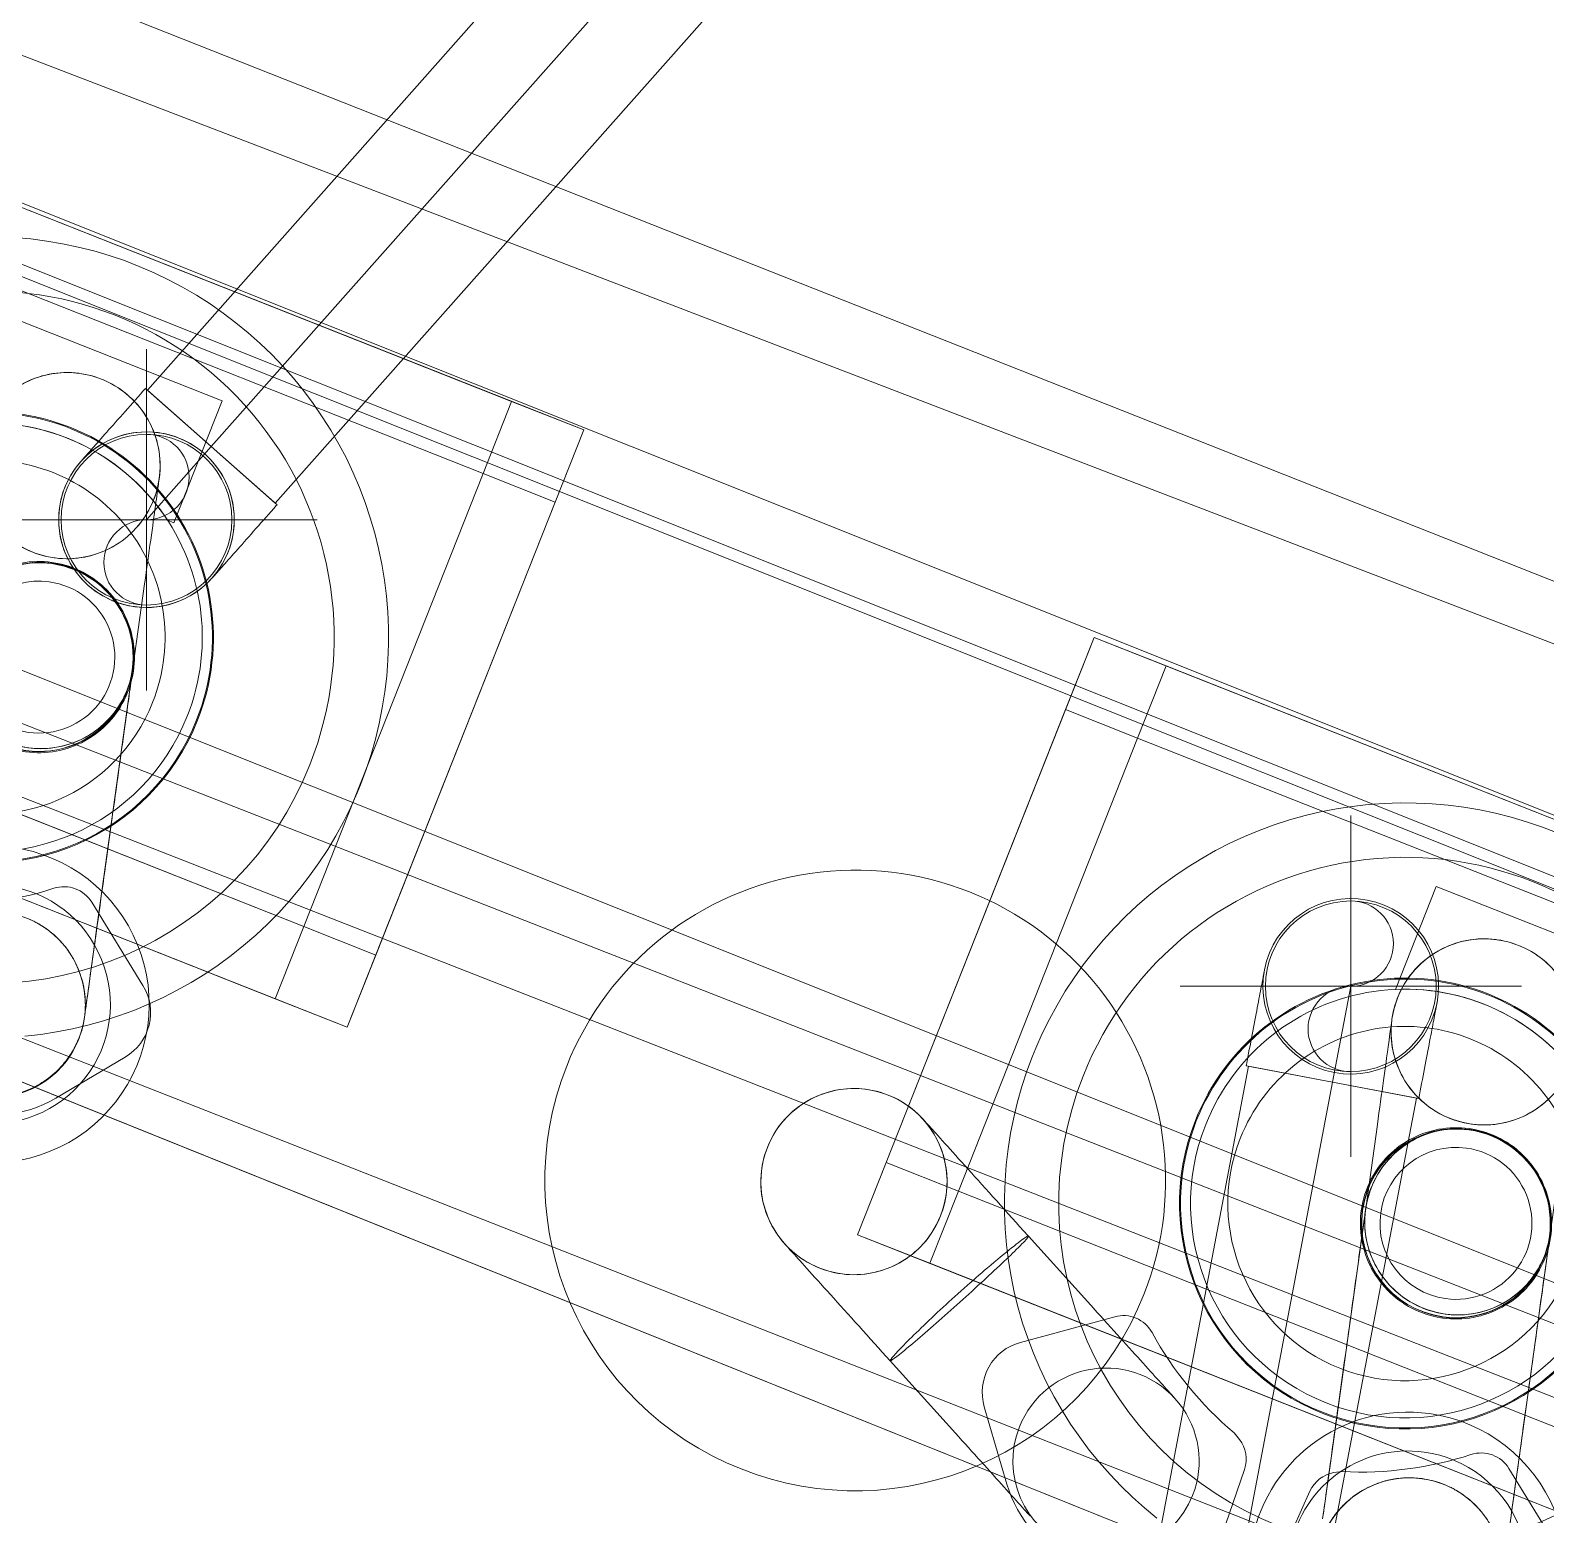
# Model space of a CAD drawing. Header units: metres. Extents: x -207 to 292, y -187 to 169.
# Drawn here: x -3.37 to -2.394, y -13.464 to -12.507 of the extents above; entities that cross this region are included whole.
import ezdxf

# ---------------------------------------------------------------- set-up
doc = ezdxf.new("R2010")
doc.units = ezdxf.units.M
for name, color, linetype, lineweight in [('A-FLOR', 7, 'Continuous', 9), ('M-EQPM', 7, 'Continuous', 9), ('P-PIPE', 7, 'Continuous', 9), ('P-PIPE-CNTR', 7, 'Continuous', 9)]:
    doc.layers.add(name, color=color, linetype=linetype, lineweight=lineweight)

# ---------------------------------------------------------------- blocks, each defined once
blk = doc.blocks.new('M-Eq Bomba-01 - M-Eq Bomba-01-2352119-PLANTA EMPLAZAMIENTO ACTUALIZADO')
at = {"layer": 'M-EQPM'}
for p, q in [((0.30784, 0.26556), (-0.32062, 0.26556)), ((-0.32062, 0.26556), (-0.32062, -0.14847)), ((-0.32062, 0.21556), (-0.32062, 0.26556)), ((-0.32062, 0.26556), (-0.27062, 0.26556)), ((-0.27062, 0.26556), (-0.27062, 0.21556)), ((-0.27062, 0.26556), (-0.27062, 0.21556)), ((-0.27062, 0.21556), (-0.27062, 0.26556)), ((-0.27062, 0.26556), (-0.27062, 0.21556)), ((-0.27062, 0.26556), (0.25784, 0.26556)), ((0.25784, 0.26556), (-0.27062, 0.26556)), ((0.25784, 0.26556), (-0.27062, 0.26556)), ((0.25784, 0.21556), (0.25784, 0.26556)), ((0.25784, 0.26556), (0.30784, 0.26556)), ((0.25784, 0.21556), (0.25784, 0.26556)), ((0.25784, 0.26556), (0.25784, 0.21556)), ((0.25784, 0.21556), (0.25784, 0.26556)), ((0.30784, -0.14847), (0.30784, 0.26556)), ((0.30784, 0.26556), (0.30784, 0.21556)), ((-0.27062, 0.21556), (-0.32062, 0.21556)), ((-0.27062, 0.21556), (-0.32062, 0.21556)), ((-0.32062, 0.21556), (-0.27062, 0.21556)), ((-0.27062, 0.21556), (-0.32062, 0.21556)), ((-0.32062, -0.09847), (-0.32062, 0.21556)), ((-0.32062, 0.21556), (-0.32062, -0.09847)), ((-0.32062, 0.21556), (-0.32062, -0.09847)), ((-0.27062, -0.09847), (-0.27062, 0.21556)), ((-0.27062, 0.21556), (0.25784, 0.21556)), ((-0.27062, -0.09847), (-0.27062, 0.21556)), ((-0.27062, 0.21556), (0.25784, 0.21556)), ((0.25784, 0.21556), (-0.27062, 0.21556)), ((-0.27062, 0.21556), (-0.27062, -0.09847)), ((0.25784, 0.21556), (-0.27062, 0.21556)), ((-0.27062, 0.21556), (-0.27062, -0.09847)), ((0.25784, 0.21556), (0.25784, -0.09847)), ((0.30784, 0.21556), (0.25784, 0.21556)), ((0.30784, 0.21556), (0.25784, 0.21556)), ((0.25784, 0.21556), (0.30784, 0.21556)), ((0.30784, 0.21556), (0.25784, 0.21556)), ((0.25784, 0.21556), (0.25784, -0.09847)), ((0.25784, -0.09847), (0.25784, 0.21556)), ((0.25784, -0.09847), (0.25784, 0.21556)), ((0.30784, 0.21556), (0.30784, -0.09847)), ((0.30784, -0.09847), (0.30784, 0.21556)), ((0.30784, -0.09847), (0.30784, 0.21556)), ((0.08427, 0.19735), (-0.05644, 0.19735)), ((-0.05644, 0.19735), (0.08427, 0.19735)), ((-0.05644, 0.19735), (-0.05644, 0.12613)), ((-0.05644, 0.19735), (-0.05644, 0.12613)), ((0.08427, 0.11278), (0.08427, 0.19735)), ((0.08427, 0.19735), (0.08427, 0.11278)), ((0.08427, 0.11278), (0.07984, 0.11278)), ((0.07984, 0.11278), (0.08427, 0.11278)), ((0.13561, -0.15398), (0.08126, 0.06914)), ((-0.03533, 0.04073), (0.01902, -0.18238)), ((0.12435, -0.10776), (0.11793, -0.08141)), ((-0.32062, -0.14847), (-0.32062, -0.09847)), ((-0.32062, -0.09847), (-0.27062, -0.09847)), ((-0.32062, -0.09847), (-0.27062, -0.09847)), ((-0.27062, -0.09847), (-0.32062, -0.09847)), ((-0.32062, -0.09847), (-0.27062, -0.09847)), ((0.25784, -0.09847), (-0.27062, -0.09847)), ((-0.27062, -0.09847), (-0.27062, -0.14847)), ((-0.27062, -0.09847), (-0.27062, -0.14847)), ((-0.27062, -0.14847), (-0.27062, -0.09847)), ((-0.27062, -0.09847), (-0.27062, -0.14847)), ((0.25784, -0.09847), (-0.27062, -0.09847)), ((-0.27062, -0.09847), (0.25784, -0.09847)), ((-0.27062, -0.09847), (0.25784, -0.09847)), ((0.25784, -0.14847), (0.25784, -0.09847)), ((0.25784, -0.09847), (0.30784, -0.09847)), ((0.25784, -0.09847), (0.30784, -0.09847)), ((0.30784, -0.09847), (0.25784, -0.09847)), ((0.25784, -0.09847), (0.30784, -0.09847)), ((0.25784, -0.14847), (0.25784, -0.09847)), ((0.25784, -0.09847), (0.25784, -0.14847)), ((0.25784, -0.14847), (0.25784, -0.09847)), ((0.30784, -0.09847), (0.30784, -0.14847)), ((-0.16167, -0.13671), (-0.21794, -0.10881)), ((0.00134, -0.10981), (0.00776, -0.13616)), ((-0.14715, -0.1367), (-0.19757, -0.17446)), ((-0.19757, -0.17446), (-0.14715, -0.1367)), ((0.17554, -0.17196), (0.12513, -0.1342)), ((0.12513, -0.1342), (0.17554, -0.17196)), ((-0.32062, -0.14847), (0.30784, -0.14847)), ((-0.27062, -0.14847), (-0.32062, -0.14847)), ((0.25784, -0.14847), (-0.27062, -0.14847)), ((-0.27062, -0.14847), (0.25784, -0.14847)), ((-0.27062, -0.14847), (0.25784, -0.14847)), ((0.30784, -0.14847), (0.25784, -0.14847)), ((0.02598, -0.17554), (0.02124, -0.17814)), ((0.02124, -0.17814), (0.02598, -0.17554)), ((-0.04326, -0.18064), (-0.048, -0.17804)), ((-0.048, -0.17804), (-0.04326, -0.18064)), ((0.01121, -0.19493), (0.00833, -0.25794)), ((0.00833, -0.25794), (0.01121, -0.19493)), ((-0.03036, -0.26044), (-0.03323, -0.19743)), ((-0.03323, -0.19743), (-0.03036, -0.26044)), ((-0.27123, -0.21633), (-0.21497, -0.24422)), ((-0.20392, -0.22151), (-0.17203, -0.26261)), ((-0.17203, -0.26261), (-0.20392, -0.22151)), ((0.15001, -0.26011), (0.18189, -0.21901)), ((0.18189, -0.21901), (0.15001, -0.26011))]:
    blk.add_line(p, q, dxfattribs=at)
at = {"layer": 'M-EQPM', "flags": 128}
for points in [[(0.2582, 0), (0.25799, 0.01033), (0.25737, 0.02063), (0.25634, 0.03091), (0.2549, 0.04114), (0.25305, 0.0513), (0.2508, 0.06137), (0.24814, 0.07135), (0.24509, 0.08122), (0.24164, 0.09096), (0.23781, 0.10055), (0.2336, 0.10998), (0.22902, 0.11923), (0.22407, 0.12829), (0.21876, 0.13715), (0.2131, 0.14579), (0.2071, 0.15419), (0.20077, 0.16235), (0.19411, 0.17025), (0.18715, 0.17788), (0.17989, 0.18522), (0.17234, 0.19226), (0.16451, 0.199), (0.15642, 0.20542), (0.14808, 0.21151), (0.1395, 0.21726), (0.1307, 0.22267), (0.12169, 0.22772), (0.11249, 0.2324), (0.10311, 0.23671), (0.09356, 0.24065), (0.08386, 0.2442), (0.07403, 0.24736), (0.06408, 0.25012), (0.05402, 0.25248), (0.04388, 0.25444), (0.03367, 0.25599), (0.02341, 0.25713), (0.01311, 0.25786), (0.00279, 0.25818), (-0.00754, 0.25809), (-0.01785, 0.25758), (-0.02814, 0.25666), (-0.03838, 0.25533), (-0.04856, 0.25359), (-0.05866, 0.25144), (-0.06867, 0.2489), (-0.07857, 0.24595), (-0.08834, 0.24261), (-0.09797, 0.23889), (-0.10745, 0.23478), (-0.11675, 0.23029), (-0.12587, 0.22544), (-0.13478, 0.22023), (-0.14348, 0.21466), (-0.15195, 0.20875), (-0.16017, 0.20251), (-0.16814, 0.19594), (-0.17585, 0.18906), (-0.18327, 0.18188), (-0.19039, 0.1744), (-0.19721, 0.16665), (-0.20372, 0.15863), (-0.2099, 0.15036), (-0.21575, 0.14184), (-0.22124, 0.1331), (-0.22639, 0.12415), (-0.23117, 0.11499), (-0.23559, 0.10566), (-0.23962, 0.09615), (-0.24328, 0.08649), (-0.24654, 0.07669), (-0.24941, 0.06677), (-0.25188, 0.05675), (-0.25395, 0.04663), (-0.25561, 0.03644), (-0.25686, 0.02619), (-0.25771, 0.01589), (-0.25814, 0.00557), (-0.2582, 0)], [(-0.05158, 0.10743), (-0.0521, 0.10977), (-0.05253, 0.11213), (-0.05286, 0.11451), (-0.0531, 0.1169), (-0.05324, 0.11929), (-0.05329, 0.12169), (-0.05324, 0.12409), (-0.05309, 0.12649), (-0.05285, 0.12888), (-0.05251, 0.13125), (-0.05208, 0.13361), (-0.05155, 0.13595), (-0.05093, 0.13827), (-0.05022, 0.14056), (-0.04942, 0.14283), (-0.04853, 0.14505), (-0.04755, 0.14724), (-0.04648, 0.14939), (-0.04532, 0.1515), (-0.04409, 0.15355), (-0.04277, 0.15556), (-0.04138, 0.15751), (-0.0399, 0.15941), (-0.03835, 0.16124), (-0.03673, 0.16301), (-0.03504, 0.16472), (-0.03329, 0.16635), (-0.03147, 0.16791), (-0.02959, 0.1694), (-0.02765, 0.17082), (-0.02565, 0.17215), (-0.02361, 0.17341), (-0.02151, 0.17458), (-0.01937, 0.17566), (-0.01719, 0.17666), (-0.01497, 0.17758), (-0.01272, 0.1784), (-0.01043, 0.17913), (-0.00812, 0.17977), (-0.00749, 0.17993)], [(-0.00749, 0.17993), (-0.00515, 0.18045), (-0.00278, 0.18087), (-0.00041, 0.18121), (0.00198, 0.18144), (0.00438, 0.18159), (0.00678, 0.18163), (0.00917, 0.18158), (0.01157, 0.18143), (0.01396, 0.18119), (0.01633, 0.18086), (0.01869, 0.18042), (0.02104, 0.1799), (0.02335, 0.17928), (0.02565, 0.17857), (0.02791, 0.17776), (0.03014, 0.17687), (0.03233, 0.17589), (0.03448, 0.17482), (0.03658, 0.17367), (0.03864, 0.17243), (0.04064, 0.17112), (0.04259, 0.16972), (0.04449, 0.16825), (0.04632, 0.1667), (0.04809, 0.16508), (0.0498, 0.16339), (0.05143, 0.16163), (0.053, 0.15981), (0.05449, 0.15793), (0.0559, 0.15599), (0.05724, 0.154), (0.05849, 0.15195), (0.05966, 0.14986), (0.06075, 0.14772), (0.06175, 0.14554), (0.06266, 0.14332), (0.06348, 0.14106), (0.06421, 0.13878), (0.06485, 0.13646), (0.06501, 0.13583)], [(0.06501, 0.13583), (0.06553, 0.13349), (0.06596, 0.13113), (0.06629, 0.12875), (0.06653, 0.12636), (0.06667, 0.12397), (0.06671, 0.12157), (0.06666, 0.11917), (0.06652, 0.11677), (0.06627, 0.11439), (0.06594, 0.11201), (0.06551, 0.10965), (0.06498, 0.10731), (0.06436, 0.10499), (0.06365, 0.1027), (0.06285, 0.10044), (0.06195, 0.09821), (0.06097, 0.09602), (0.0599, 0.09387), (0.05875, 0.09176), (0.05752, 0.08971), (0.0562, 0.0877), (0.0548, 0.08575), (0.05333, 0.08386), (0.05178, 0.08202), (0.05016, 0.08025), (0.04847, 0.07855), (0.04672, 0.07691), (0.04489, 0.07535), (0.04301, 0.07386), (0.04107, 0.07244), (0.03908, 0.07111), (0.03703, 0.06986), (0.03494, 0.06868), (0.0328, 0.0676), (0.03062, 0.0666), (0.0284, 0.06569), (0.02614, 0.06486), (0.02386, 0.06413), (0.02154, 0.06349), (0.02092, 0.06334)], [(0.06501, 0.13583), (0.06503, 0.13575), (0.06509, 0.13552), (0.06518, 0.13512), (0.06532, 0.13457), (0.06549, 0.13386), (0.0657, 0.133), (0.06595, 0.13198), (0.06623, 0.13081), (0.06655, 0.12949), (0.06691, 0.12803), (0.0673, 0.12641), (0.06773, 0.12466), (0.06819, 0.12276), (0.06869, 0.12073), (0.06922, 0.11856), (0.06978, 0.11626), (0.07037, 0.11384), (0.07099, 0.11129), (0.07164, 0.10862), (0.07232, 0.10584), (0.07302, 0.10295), (0.07375, 0.09995), (0.07451, 0.09685), (0.07528, 0.09366), (0.07608, 0.09037), (0.0769, 0.087), (0.07775, 0.08355), (0.0786, 0.08003), (0.07948, 0.07643), (0.08037, 0.07278), (0.08126, 0.06914)], [(0.02092, 0.06334), (0.01857, 0.06282), (0.01621, 0.06239), (0.01383, 0.06206), (0.01145, 0.06182), (0.00905, 0.06168), (0.00665, 0.06163), (0.00425, 0.06168), (0.00186, 0.06183), (-0.00053, 0.06207), (-0.00291, 0.06241), (-0.00527, 0.06284), (-0.00761, 0.06337), (-0.00993, 0.06399), (-0.01222, 0.0647), (-0.01448, 0.0655), (-0.01671, 0.06639), (-0.0189, 0.06737), (-0.02105, 0.06844), (-0.02315, 0.06959), (-0.02521, 0.07083), (-0.02722, 0.07215), (-0.02917, 0.07354), (-0.03106, 0.07502), (-0.0329, 0.07656), (-0.03467, 0.07818), (-0.03637, 0.07987), (-0.03801, 0.08163), (-0.03957, 0.08345), (-0.04106, 0.08533), (-0.04247, 0.08727), (-0.04381, 0.08927), (-0.04506, 0.09131), (-0.04623, 0.09341), (-0.04732, 0.09555), (-0.04832, 0.09773), (-0.04923, 0.09995), (-0.05005, 0.1022), (-0.05079, 0.10449), (-0.05142, 0.1068), (-0.05158, 0.10743)], [(-0.03533, 0.04073), (-0.03624, 0.04445), (-0.03713, 0.0481), (-0.038, 0.0517), (-0.03886, 0.05522), (-0.0397, 0.05867), (-0.04052, 0.06204), (-0.04132, 0.06532), (-0.0421, 0.06851), (-0.04285, 0.07161), (-0.04358, 0.0746), (-0.04429, 0.07749), (-0.04497, 0.08027), (-0.04561, 0.08294), (-0.04623, 0.08548), (-0.04683, 0.08791), (-0.04738, 0.0902), (-0.04791, 0.09237), (-0.04841, 0.0944), (-0.04887, 0.09629), (-0.0493, 0.09804), (-0.04969, 0.09965), (-0.05004, 0.10112), (-0.05036, 0.10243), (-0.05065, 0.1036), (-0.0509, 0.10461), (-0.05111, 0.10547), (-0.05128, 0.10618), (-0.05141, 0.10673), (-0.05151, 0.10712), (-0.05156, 0.10735), (-0.05158, 0.10743)], [(0.02062, 0.06007), (0.01824, 0.05944), (0.01588, 0.05871), (0.01356, 0.05789), (0.01127, 0.05698), (0.00902, 0.05597), (0.00681, 0.05488), (0.00464, 0.0537), (0.00253, 0.05244), (0.00046, 0.05109), (-0.00154, 0.04966), (-0.00349, 0.04815), (-0.00538, 0.04656), (-0.0072, 0.0449), (-0.00895, 0.04317), (-0.01064, 0.04137), (-0.01225, 0.03951), (-0.01378, 0.03758), (-0.01524, 0.03559), (-0.01661, 0.03354), (-0.01791, 0.03144), (-0.01911, 0.02929), (-0.02023, 0.0271), (-0.02126, 0.02486), (-0.02221, 0.02258), (-0.02306, 0.02027), (-0.02381, 0.01792), (-0.02447, 0.01555), (-0.02504, 0.01315), (-0.02551, 0.01073), (-0.02588, 0.00829), (-0.02616, 0.00584), (-0.02633, 0.00338), (-0.02641, 0.00092), (-0.02639, -0.00154), (-0.02627, -0.00401), (-0.02606, -0.00646), (-0.02574, -0.00891), (-0.02533, -0.01134), (-0.02482, -0.01375), (-0.02421, -0.01614), (-0.02351, -0.0185), (-0.02272, -0.02083), (-0.02183, -0.02313), (-0.02085, -0.0254), (-0.01979, -0.02762), (-0.01863, -0.02979), (-0.01739, -0.03192), (-0.01606, -0.034), (-0.01465, -0.03602), (-0.01316, -0.03799), (-0.0116, -0.03989), (-0.00996, -0.04173), (-0.00825, -0.04351), (-0.00646, -0.04521), (-0.00462, -0.04684), (-0.0027, -0.04839), (-0.00073, -0.04987), (0.0013, -0.05127), (0.00339, -0.05258), (0.00552, -0.05381), (0.00771, -0.05496), (0.00993, -0.05601), (0.0122, -0.05698), (0.01451, -0.05785), (0.01684, -0.05863), (0.01921, -0.05932), (0.0216, -0.05991), (0.02402, -0.06041), (0.02645, -0.06081), (0.0289, -0.06111), (0.03135, -0.06131), (0.03381, -0.06142), (0.03628, -0.06142), (0.03874, -0.06133), (0.0412, -0.06114), (0.04365, -0.06085), (0.04608, -0.06047), (0.0485, -0.05998), (0.0498, -0.05968)], [(-0.02233, -0.01265), (-0.02285, -0.01031), (-0.02327, -0.00795), (-0.02361, -0.00557), (-0.02384, -0.00319), (-0.02399, -0.00079), (-0.02403, 0.00161), (-0.02398, 0.00401), (-0.02383, 0.0064), (-0.02359, 0.00879), (-0.02325, 0.01117), (-0.02282, 0.01353), (-0.0223, 0.01587), (-0.02168, 0.01819), (-0.02097, 0.02048), (-0.02016, 0.02274), (-0.01927, 0.02497), (-0.01829, 0.02716), (-0.01722, 0.02931), (-0.01607, 0.03141), (-0.01483, 0.03347), (-0.01352, 0.03548), (-0.01212, 0.03743), (-0.01065, 0.03932), (-0.0091, 0.04116), (-0.00748, 0.04293), (-0.00579, 0.04463), (-0.00403, 0.04627), (-0.00221, 0.04783), (-0.00033, 0.04932), (0.00161, 0.05074), (0.0036, 0.05207), (0.00565, 0.05332), (0.00774, 0.05449), (0.00988, 0.05558), (0.01207, 0.05658), (0.01428, 0.05749), (0.01654, 0.05832), (0.01883, 0.05905), (0.02114, 0.05969), (0.02177, 0.05984)], [(0.0498, -0.05968), (0.05218, -0.05905), (0.05453, -0.05833), (0.05686, -0.05751), (0.05915, -0.05659), (0.0614, -0.05559), (0.06361, -0.0545), (0.06577, -0.05332), (0.06789, -0.05205), (0.06995, -0.05071), (0.07196, -0.04928), (0.07391, -0.04777), (0.0758, -0.04618), (0.07762, -0.04452), (0.07937, -0.04279), (0.08106, -0.04099), (0.08267, -0.03912), (0.0842, -0.03719), (0.08566, -0.0352), (0.08703, -0.03316), (0.08832, -0.03106), (0.08953, -0.02891), (0.09065, -0.02671), (0.09168, -0.02448), (0.09262, -0.0222), (0.09347, -0.01988), (0.09423, -0.01754), (0.09489, -0.01516), (0.09546, -0.01276), (0.09593, -0.01035), (0.0963, -0.00791), (0.09657, -0.00546), (0.09675, -0.003), (0.09683, -0.00054), (0.09681, 0.00193), (0.09669, 0.00439), (0.09647, 0.00685), (0.09616, 0.00929), (0.09575, 0.01172), (0.09524, 0.01413), (0.09463, 0.01652), (0.09393, 0.01888), (0.09314, 0.02122), (0.09225, 0.02352), (0.09127, 0.02578), (0.0902, 0.028), (0.08905, 0.03018), (0.08781, 0.03231), (0.08648, 0.03438), (0.08507, 0.03641), (0.08358, 0.03837), (0.08202, 0.04028), (0.08038, 0.04212), (0.07866, 0.04389), (0.07688, 0.04559), (0.07503, 0.04722), (0.07312, 0.04878), (0.07115, 0.05025), (0.06912, 0.05165), (0.06703, 0.05297), (0.0649, 0.0542), (0.06271, 0.05534), (0.06048, 0.0564), (0.05822, 0.05736), (0.05591, 0.05824), (0.05357, 0.05902), (0.05121, 0.0597), (0.04881, 0.0603), (0.0464, 0.06079), (0.04397, 0.06119), (0.04152, 0.06149), (0.03907, 0.0617), (0.0366, 0.0618), (0.03414, 0.06181), (0.03167, 0.06172), (0.02922, 0.06153), (0.02677, 0.06124), (0.02433, 0.06085), (0.02192, 0.06037), (0.02062, 0.06007)], [(0.02177, 0.05984), (0.02411, 0.06036), (0.02647, 0.06079), (0.02885, 0.06112), (0.03124, 0.06136), (0.03363, 0.0615), (0.03603, 0.06155), (0.03843, 0.0615), (0.04083, 0.06135), (0.04321, 0.06111), (0.04559, 0.06077), (0.04795, 0.06034), (0.05029, 0.05981), (0.05261, 0.05919), (0.0549, 0.05848), (0.05716, 0.05768), (0.05939, 0.05679), (0.06158, 0.05581), (0.06373, 0.05474), (0.06584, 0.05359), (0.06789, 0.05235), (0.0699, 0.05103), (0.07185, 0.04964), (0.07374, 0.04816), (0.07558, 0.04662), (0.07735, 0.045), (0.07905, 0.04331), (0.08069, 0.04155), (0.08225, 0.03973), (0.08374, 0.03785), (0.08516, 0.03591), (0.08649, 0.03391), (0.08774, 0.03187), (0.08892, 0.02977), (0.09, 0.02763), (0.091, 0.02545), (0.09191, 0.02323), (0.09274, 0.02098), (0.09347, 0.01869), (0.09411, 0.01638), (0.09426, 0.01575)], [(0.09426, 0.01575), (0.09479, 0.01341), (0.09521, 0.01105), (0.09554, 0.00867), (0.09578, 0.00628), (0.09592, 0.00389), (0.09597, 0.00149), (0.09592, -0.00091), (0.09577, -0.00331), (0.09553, -0.0057), (0.09519, -0.00807), (0.09476, -0.01043), (0.09423, -0.01277), (0.09362, -0.01509), (0.0929, -0.01738), (0.0921, -0.01965), (0.09121, -0.02187), (0.09023, -0.02406), (0.08916, -0.02621), (0.08801, -0.02832), (0.08677, -0.03038), (0.08545, -0.03238), (0.08406, -0.03433), (0.08258, -0.03623), (0.08104, -0.03806), (0.07942, -0.03983), (0.07773, -0.04154), (0.07597, -0.04317), (0.07415, -0.04474), (0.07227, -0.04623), (0.07033, -0.04764), (0.06834, -0.04897), (0.06629, -0.05023), (0.06419, -0.0514), (0.06205, -0.05248), (0.05987, -0.05348), (0.05765, -0.0544), (0.0554, -0.05522), (0.05311, -0.05595), (0.0508, -0.05659), (0.05017, -0.05675)], [(0.09426, 0.01575), (0.09428, 0.01567), (0.09434, 0.01544), (0.09443, 0.01505), (0.09457, 0.01451), (0.09474, 0.01381), (0.09494, 0.01297), (0.09519, 0.01197), (0.09547, 0.01082), (0.09578, 0.00952), (0.09613, 0.00808), (0.09652, 0.0065), (0.09694, 0.00477), (0.09739, 0.00291), (0.09788, 0.00091), (0.0984, -0.00122), (0.09895, -0.00348), (0.09953, -0.00586), (0.10014, -0.00836), (0.10078, -0.01098), (0.10144, -0.01372), (0.10214, -0.01656), (0.10285, -0.0195), (0.10359, -0.02255), (0.10436, -0.02569), (0.10514, -0.02891), (0.10595, -0.03222), (0.10678, -0.03561), (0.10762, -0.03908), (0.10848, -0.04261), (0.10936, -0.0462), (0.11025, -0.04985), (0.11115, -0.05355), (0.11206, -0.0573), (0.11298, -0.06108), (0.11391, -0.06489), (0.11485, -0.06874), (0.11579, -0.0726), (0.11673, -0.07647), (0.11768, -0.08036), (0.11793, -0.08141)], [(-0.2582, 0), (-0.25799, -0.01033), (-0.25737, -0.02063), (-0.25634, -0.03091), (-0.2549, -0.04114), (-0.25305, -0.0513), (-0.2508, -0.06137), (-0.24814, -0.07135), (-0.24509, -0.08122), (-0.24164, -0.09096), (-0.23781, -0.10055), (-0.2336, -0.10998), (-0.22902, -0.11923), (-0.22407, -0.12829), (-0.21876, -0.13715), (-0.2131, -0.14579), (-0.2071, -0.15419), (-0.20077, -0.16235), (-0.19411, -0.17025), (-0.18715, -0.17788), (-0.17989, -0.18522), (-0.17234, -0.19226), (-0.16451, -0.199), (-0.15642, -0.20542), (-0.14808, -0.21151), (-0.1395, -0.21726), (-0.1307, -0.22267), (-0.12169, -0.22772), (-0.11249, -0.2324), (-0.10311, -0.23671), (-0.09356, -0.24065), (-0.08386, -0.2442), (-0.07403, -0.24736)], [(0.11675, -0.23029), (0.12587, -0.22544), (0.13478, -0.22023), (0.14348, -0.21466), (0.15195, -0.20875), (0.16017, -0.20251), (0.16814, -0.19594), (0.17585, -0.18906), (0.18327, -0.18188), (0.19039, -0.1744), (0.19721, -0.16665), (0.20372, -0.15863), (0.2099, -0.15036), (0.21575, -0.14184), (0.22124, -0.1331), (0.22639, -0.12415), (0.23117, -0.11499), (0.23559, -0.10566), (0.23962, -0.09615), (0.24328, -0.08649), (0.24654, -0.07669), (0.24941, -0.06677), (0.25188, -0.05675), (0.25395, -0.04663), (0.25561, -0.03644), (0.25686, -0.02619), (0.25771, -0.01589), (0.25814, -0.00557), (0.2582, 0)], [(0.05017, -0.05675), (0.04783, -0.05727), (0.04547, -0.0577), (0.04309, -0.05803), (0.0407, -0.05826), (0.03831, -0.05841), (0.03591, -0.05845), (0.03351, -0.0584), (0.03111, -0.05825), (0.02872, -0.05801), (0.02635, -0.05768), (0.02399, -0.05724), (0.02165, -0.05672), (0.01933, -0.0561), (0.01704, -0.05539), (0.01477, -0.05458), (0.01255, -0.05369), (0.01036, -0.05271), (0.00821, -0.05164), (0.0061, -0.05049), (0.00405, -0.04925), (0.00204, -0.04794), (0.00009, -0.04654), (-0.00181, -0.04507), (-0.00364, -0.04352), (-0.00541, -0.0419), (-0.00712, -0.04021), (-0.00875, -0.03845), (-0.01031, -0.03663), (-0.0118, -0.03475), (-0.01322, -0.03281), (-0.01455, -0.03082), (-0.01581, -0.02877), (-0.01698, -0.02668), (-0.01806, -0.02454), (-0.01906, -0.02236), (-0.01998, -0.02014), (-0.0208, -0.01788), (-0.02153, -0.0156), (-0.02217, -0.01328), (-0.02233, -0.01265)], [(0.00134, -0.10981), (0.0004, -0.10593), (-0.00055, -0.10205), (-0.00149, -0.09818), (-0.00243, -0.09433), (-0.00336, -0.09051), (-0.00428, -0.08672), (-0.0052, -0.08296), (-0.0061, -0.07925), (-0.00699, -0.07559), (-0.00787, -0.07198), (-0.00874, -0.06843), (-0.00959, -0.06495), (-0.01042, -0.06154), (-0.01123, -0.0582), (-0.01202, -0.05495), (-0.01279, -0.05179), (-0.01354, -0.04872), (-0.01426, -0.04575), (-0.01496, -0.04288), (-0.01564, -0.04012), (-0.01628, -0.03746), (-0.0169, -0.03493), (-0.01749, -0.03251), (-0.01805, -0.03022), (-0.01857, -0.02806), (-0.01907, -0.02602), (-0.01953, -0.02412), (-0.01996, -0.02236), (-0.02036, -0.02074), (-0.02072, -0.01926), (-0.02104, -0.01792), (-0.02133, -0.01673), (-0.02159, -0.01569), (-0.0218, -0.0148), (-0.02198, -0.01407), (-0.02212, -0.01348), (-0.02223, -0.01305), (-0.0223, -0.01278), (-0.02232, -0.01266)], [(-0.39542, -0.11755), (-0.39537, -0.11515), (-0.39523, -0.11275), (-0.39499, -0.11037), (-0.39466, -0.10799), (-0.39423, -0.10563), (-0.3937, -0.10329), (-0.39308, -0.10097), (-0.39238, -0.09868), (-0.39158, -0.09641), (-0.39069, -0.09418), (-0.38971, -0.09199), (-0.38864, -0.08984), (-0.38749, -0.08774), (-0.38626, -0.08568), (-0.38494, -0.08367), (-0.38355, -0.08172), (-0.38208, -0.07982), (-0.38053, -0.07799), (-0.37891, -0.07621), (-0.37722, -0.07451), (-0.37547, -0.07287), (-0.37365, -0.0713), (-0.37177, -0.06981), (-0.36983, -0.0684), (-0.36784, -0.06706), (-0.36579, -0.06581), (-0.3637, -0.06463), (-0.36156, -0.06354), (-0.35938, -0.06254), (-0.35716, -0.06163), (-0.35491, -0.0608), (-0.35262, -0.06007), (-0.35031, -0.05943), (-0.34798, -0.05888), (-0.34562, -0.05842), (-0.34325, -0.05806), (-0.34086, -0.0578), (-0.33847, -0.05763), (-0.33607, -0.05755), (-0.33367, -0.05757), (-0.33127, -0.05769), (-0.32888, -0.05791), (-0.3265, -0.05822), (-0.32414, -0.05862), (-0.32179, -0.05912), (-0.31946, -0.05971), (-0.31716, -0.06039), (-0.31489, -0.06117), (-0.31265, -0.06204), (-0.31045, -0.06299), (-0.30877, -0.06379)], [(-0.30877, -0.06379), (-0.30665, -0.0649), (-0.30456, -0.06609), (-0.30253, -0.06737), (-0.30055, -0.06872), (-0.29863, -0.07016), (-0.29676, -0.07167), (-0.29496, -0.07325), (-0.29322, -0.0749), (-0.29155, -0.07662), (-0.28994, -0.07841), (-0.28842, -0.08026), (-0.28696, -0.08217), (-0.28559, -0.08414), (-0.28429, -0.08616), (-0.28307, -0.08823), (-0.28194, -0.09034), (-0.2809, -0.0925), (-0.27994, -0.0947), (-0.27907, -0.09694), (-0.27829, -0.09921), (-0.27761, -0.10151), (-0.27701, -0.10383), (-0.27651, -0.10618), (-0.2761, -0.10855), (-0.27579, -0.11093), (-0.27557, -0.11332), (-0.27545, -0.11571), (-0.27542, -0.11755)], [(-0.30877, -0.06379), (-0.30871, -0.06382), (-0.3085, -0.06392), (-0.30817, -0.06409), (-0.3077, -0.06433), (-0.30709, -0.06463), (-0.30635, -0.06499), (-0.30549, -0.06542), (-0.30449, -0.06592), (-0.30336, -0.06647), (-0.30211, -0.0671), (-0.30073, -0.06778), (-0.29923, -0.06852), (-0.29761, -0.06932), (-0.29588, -0.07018), (-0.29402, -0.0711), (-0.29206, -0.07208), (-0.28999, -0.0731), (-0.28782, -0.07418), (-0.28554, -0.07531), (-0.28316, -0.07649), (-0.28069, -0.07771), (-0.27813, -0.07898), (-0.27549, -0.08029), (-0.27276, -0.08164), (-0.26995, -0.08303), (-0.26708, -0.08446), (-0.26413, -0.08592), (-0.26112, -0.08741), (-0.25805, -0.08893), (-0.25493, -0.09048), (-0.25175, -0.09205), (-0.24854, -0.09365), (-0.24528, -0.09526), (-0.242, -0.09689), (-0.23868, -0.09854), (-0.23534, -0.10019), (-0.23198, -0.10186), (-0.22861, -0.10353), (-0.22524, -0.1052), (-0.22186, -0.10687), (-0.21849, -0.10855), (-0.21794, -0.10882)], [(0.14802, -0.20491), (0.148, -0.20484), (0.14795, -0.2046), (0.14785, -0.20422), (0.14772, -0.20367), (0.14755, -0.20298), (0.14735, -0.20213), (0.1471, -0.20113), (0.14682, -0.19998), (0.14651, -0.19869), (0.14616, -0.19724), (0.14577, -0.19566), (0.14535, -0.19394), (0.14489, -0.19207), (0.14441, -0.19007), (0.14389, -0.18794), (0.14334, -0.18569), (0.14276, -0.1833), (0.14215, -0.1808), (0.14151, -0.17818), (0.14084, -0.17545), (0.14015, -0.17261), (0.13943, -0.16966), (0.13869, -0.16662), (0.13793, -0.16348), (0.13714, -0.16025), (0.13634, -0.15694), (0.13551, -0.15355), (0.13467, -0.15009), (0.13381, -0.14656), (0.13293, -0.14296), (0.13204, -0.13931), (0.13114, -0.13561), (0.13023, -0.13187), (0.12931, -0.12809), (0.12838, -0.12427), (0.12744, -0.12043), (0.1265, -0.11657), (0.12556, -0.11269), (0.12461, -0.10881), (0.12435, -0.10776)], [(-0.36207, -0.17131), (-0.3642, -0.1702), (-0.36628, -0.16901), (-0.36831, -0.16773), (-0.37029, -0.16638), (-0.37222, -0.16494), (-0.37408, -0.16343), (-0.37589, -0.16185), (-0.37763, -0.1602), (-0.3793, -0.15847), (-0.3809, -0.15669), (-0.38243, -0.15484), (-0.38388, -0.15293), (-0.38526, -0.15096), (-0.38655, -0.14894), (-0.38777, -0.14687), (-0.3889, -0.14476), (-0.38994, -0.14259), (-0.3909, -0.14039), (-0.39177, -0.13816), (-0.39255, -0.13589), (-0.39324, -0.13359), (-0.39383, -0.13126), (-0.39433, -0.12892), (-0.39474, -0.12655), (-0.39505, -0.12417), (-0.39527, -0.12178), (-0.39539, -0.11939), (-0.39542, -0.11755)], [(-0.27542, -0.11755), (-0.27547, -0.11995), (-0.27561, -0.12234), (-0.27585, -0.12473), (-0.27619, -0.12711), (-0.27662, -0.12947), (-0.27714, -0.13181), (-0.27776, -0.13413), (-0.27847, -0.13642), (-0.27927, -0.13869), (-0.28016, -0.14091), (-0.28114, -0.14311), (-0.2822, -0.14526), (-0.28335, -0.14736), (-0.28459, -0.14942), (-0.2859, -0.15143), (-0.2873, -0.15338), (-0.28877, -0.15528), (-0.29031, -0.15711), (-0.29193, -0.15888), (-0.29362, -0.16059), (-0.29537, -0.16223), (-0.29719, -0.16379), (-0.29907, -0.16529), (-0.30101, -0.1667), (-0.303, -0.16804), (-0.30505, -0.16929), (-0.30714, -0.17047), (-0.30928, -0.17156), (-0.31146, -0.17256), (-0.31368, -0.17347), (-0.31593, -0.1743), (-0.31822, -0.17503), (-0.32053, -0.17567), (-0.32287, -0.17622), (-0.32522, -0.17668), (-0.3276, -0.17704), (-0.32998, -0.1773), (-0.33238, -0.17747), (-0.33477, -0.17755), (-0.33717, -0.17752), (-0.33957, -0.17741), (-0.34196, -0.17719), (-0.34434, -0.17688), (-0.34671, -0.17648), (-0.34905, -0.17598), (-0.35138, -0.17539), (-0.35368, -0.1747), (-0.35595, -0.17393), (-0.35819, -0.17306), (-0.36039, -0.17211), (-0.36207, -0.17131)], [(-0.09145, -0.17152), (-0.0915, -0.17149), (-0.09167, -0.1714), (-0.09195, -0.17127), (-0.09234, -0.17107), (-0.09285, -0.17082), (-0.09346, -0.17052), (-0.09418, -0.17016), (-0.09501, -0.16975), (-0.09595, -0.16928), (-0.09699, -0.16877), (-0.09814, -0.1682), (-0.09938, -0.16758), (-0.10073, -0.16691), (-0.10217, -0.1662), (-0.10371, -0.16544), (-0.10534, -0.16463), (-0.10707, -0.16377), (-0.10888, -0.16288), (-0.11077, -0.16194), (-0.11275, -0.16096), (-0.1148, -0.15994), (-0.11693, -0.15888), (-0.11913, -0.15779), (-0.1214, -0.15667), (-0.12373, -0.15551), (-0.12612, -0.15433), (-0.12857, -0.15311), (-0.13108, -0.15187), (-0.13363, -0.15061), (-0.13623, -0.14932), (-0.13886, -0.14801), (-0.14154, -0.14669), (-0.14425, -0.14534), (-0.14698, -0.14399), (-0.14974, -0.14262), (-0.15252, -0.14125), (-0.15531, -0.13986), (-0.15811, -0.13847), (-0.16092, -0.13708), (-0.16167, -0.13671)], [(0.00776, -0.13616), (0.00871, -0.14005), (0.00965, -0.14392), (0.0106, -0.14779), (0.01153, -0.15164), (0.01247, -0.15546), (0.01339, -0.15926), (0.0143, -0.16301), (0.01521, -0.16672), (0.0161, -0.17039), (0.01698, -0.174), (0.01785, -0.17754), (0.01869, -0.18103), (0.01952, -0.18444), (0.02034, -0.18777), (0.02113, -0.19102), (0.0219, -0.19418), (0.02265, -0.19725), (0.02337, -0.20023), (0.02407, -0.20309), (0.02474, -0.20586), (0.02539, -0.20851)], [(0.14802, -0.20491), (0.14801, -0.20485), (0.14796, -0.20467), (0.14789, -0.20437), (0.14779, -0.20395), (0.14766, -0.20341), (0.1475, -0.20275), (0.14731, -0.20197), (0.14709, -0.20108), (0.14684, -0.20007), (0.14657, -0.19895), (0.14627, -0.19772), (0.14594, -0.19638), (0.14559, -0.19493), (0.14521, -0.19338), (0.14481, -0.19172), (0.14438, -0.18997), (0.14393, -0.18812), (0.14346, -0.18617), (0.14296, -0.18413), (0.14244, -0.18201), (0.1419, -0.1798), (0.14135, -0.17751), (0.14077, -0.17514), (0.14018, -0.1727), (0.13957, -0.1702), (0.13894, -0.16762), (0.1383, -0.16499), (0.13764, -0.16229), (0.13697, -0.15955), (0.13629, -0.15676), (0.13561, -0.15398)], [(-0.27123, -0.21633), (-0.27461, -0.21466), (-0.27798, -0.21299), (-0.28136, -0.21131), (-0.28473, -0.20964), (-0.28809, -0.20798), (-0.29143, -0.20632), (-0.29475, -0.20467), (-0.29805, -0.20304), (-0.30131, -0.20143), (-0.30453, -0.19983), (-0.30771, -0.19825), (-0.31084, -0.1967), (-0.31392, -0.19517), (-0.31694, -0.19368), (-0.3199, -0.19221), (-0.32279, -0.19078), (-0.3256, -0.18938), (-0.32834, -0.18802), (-0.331, -0.18671), (-0.33358, -0.18543), (-0.33606, -0.1842), (-0.33845, -0.18301), (-0.34075, -0.18188), (-0.34294, -0.18079), (-0.34503, -0.17975), (-0.34701, -0.17877), (-0.34888, -0.17785), (-0.35063, -0.17698), (-0.35227, -0.17616), (-0.35379, -0.17541), (-0.35519, -0.17472), (-0.35646, -0.17409), (-0.35761, -0.17352), (-0.35863, -0.17301), (-0.35952, -0.17257), (-0.36027, -0.1722), (-0.3609, -0.17189), (-0.36139, -0.17164), (-0.36175, -0.17146), (-0.36198, -0.17135), (-0.36207, -0.17131)], [(0.01902, -0.18238), (0.01972, -0.18522), (0.0204, -0.18801), (0.02106, -0.19075), (0.02172, -0.19344), (0.02236, -0.19608), (0.02299, -0.19865), (0.0236, -0.20116), (0.02419, -0.2036), (0.02477, -0.20596)], [(-0.21497, -0.24422), (-0.21216, -0.24561), (-0.20936, -0.247), (-0.20656, -0.24839), (-0.20378, -0.24977), (-0.20102, -0.25114), (-0.19827, -0.2525), (-0.19556, -0.25384), (-0.19288, -0.25517), (-0.19023, -0.25648), (-0.18762, -0.25778), (-0.18506, -0.25905), (-0.18254, -0.2603), (-0.18007, -0.26152), (-0.17766, -0.26271), (-0.17531, -0.26388), (-0.17303, -0.26501), (-0.17081, -0.26611), (-0.16866, -0.26718), (-0.16659, -0.2682), (-0.16459, -0.26919), (-0.16267, -0.27014), (-0.16084, -0.27105), (-0.15909, -0.27192), (-0.15744, -0.27274), (-0.15587, -0.27351), (-0.1544, -0.27424), (-0.15303, -0.27492), (-0.15176, -0.27555), (-0.15058, -0.27614)]]:
    blk.add_lwpolyline(points, dxfattribs=at)
at = {"layer": 'M-EQPM'}
for centre, radius, start, end in [((0, 0), 0.22316, 360, 180), ((0, 0), 0.22316, 360, 180), ((0.00671, 0.12163), 0.06, 103.69201, 283.69201), ((0.00671, 0.12163), 0.06, 283.69201, 103.69201), ((0, 0), 0.14532, 360, 180), ((0, 0), 0.14467, 360, 180), ((0, 0), 0.13818, 360, 180), ((0, 0), 0.13818, 360, 180), ((0, 0), 0.13818, 54.70266, 114.10623), ((0, 0), 0.13818, 54.70266, 114.10623), ((0, 0), 0.11418, 0, 180), ((-0.33491, -0.11651), 0.2, 360, 180), ((-0.33491, -0.11651), 0.2, 0, 180), ((0.03521, 0.00019), 0.06098, 103.69201, 283.69201), ((0.03521, 0.00019), 0.0608, 103.69201, 283.69201), ((0.03597, 0.00155), 0.06, 103.69201, 283.69201), ((0.03521, 0.00019), 0.06098, 283.69201, 103.69201), ((0.03521, 0.00019), 0.0608, 283.69201, 103.69201), ((0.03597, 0.00155), 0.06, 283.69201, 103.69201), ((0.03521, 0.00019), 0.04898, 283.69201, 103.69201), ((0.03521, 0.00019), 0.04898, 103.69201, 283.69201), ((0, 0), 0.22316, 180, 360), ((0, 0), 0.22316, 180, 360), ((0, 0), 0.14532, 180, 360), ((0, 0), 0.14467, 180, 360), ((0, 0), 0.13818, 180, 360), ((0, 0), 0.13818, 180, 360), ((0, 0), 0.11418, 180, 0), ((-0.33542, -0.11755), 0.06, 360, 180), ((-0.33491, -0.11651), 0.2, 180, 360), ((-0.33491, -0.11651), 0.2, 180, 360), ((0.0887, -0.21937), 0.1022, 283.69201, 103.69201), ((0.0887, -0.21937), 0.1022, 283.69201, 103.69201), ((0.0887, -0.21937), 0.1022, 283.69201, 103.69201), ((0.0887, -0.21937), 0.1022, 283.69201, 103.69201), ((0.0887, -0.21937), 0.1022, 283.69201, 103.69201), ((0.0887, -0.21937), 0.1022, 283.69201, 103.69201), ((-0.33542, -0.11755), 0.06, 180, 360), ((0.0887, -0.21937), 0.1022, 103.69201, 283.69201), ((0.0887, -0.21937), 0.1022, 103.69201, 283.69201), ((0.0887, -0.21937), 0.1022, 103.69201, 283.69201), ((0.0887, -0.21937), 0.1022, 103.69201, 283.69201), ((0.0887, -0.21937), 0.1022, 103.69201, 283.69201), ((0.0887, -0.21937), 0.1022, 103.69201, 283.69201), ((-0.13449, -0.1536), 0.02112, 50.40547, 126.82949), ((-0.13449, -0.1536), 0.02112, 50.40547, 126.82949), ((-0.04775, 0.04261), 0.23027, 288.6745, 309.59453), ((-0.04775, 0.04261), 0.23027, 288.6745, 309.59453), ((0.11247, -0.1511), 0.02112, 53.17051, 129.59453), ((0.11247, -0.1511), 0.02112, 53.17051, 129.59453), ((0.02573, 0.04011), 0.23027, 230.40547, 251.3255), ((0.02573, 0.04011), 0.23027, 230.40547, 251.3255), ((0.0887, -0.21937), 0.07716, 103.69201, 283.69201), ((0.0887, -0.21937), 0.07716, 103.69201, 283.69201), ((0.0887, -0.21937), 0.07716, 103.69201, 283.69201), ((0.0887, -0.21937), 0.07716, 103.69201, 283.69201), ((0.0887, -0.21937), 0.07716, 283.69201, 103.69201), ((0.0887, -0.21937), 0.07716, 283.69201, 103.69201), ((0.0887, -0.21937), 0.07716, 283.69201, 103.69201), ((0.0887, -0.21937), 0.07716, 283.69201, 103.69201), ((-0.11809, -0.22527), 0.06, 0, 180), ((0.08973, -0.21912), 0.06, 103.69201, 283.69201), ((0.08973, -0.21912), 0.06, 104.70396, 282.68006), ((0.08973, -0.21912), 0.06, 104.70396, 282.68006), ((0.08973, -0.21912), 0.06, 103.69201, 104.70396), ((0.08973, -0.21912), 0.06, 103.69201, 104.70396), ((0.08973, -0.21912), 0.06, 283.69201, 103.69201), ((0.08973, -0.21912), 0.06, 283.69201, 103.69201), ((0.08973, -0.21912), 0.06, 283.69201, 103.69201), ((-0.17761, -0.20111), 0.0333, 126.82949, 217.80376), ((-0.17761, -0.20111), 0.0333, 126.82949, 217.80376), ((0.15558, -0.19861), 0.0333, 322.19624, 53.17051), ((0.15558, -0.19861), 0.0333, 322.19624, 53.17051), ((-0.05389, -0.19838), 0.02068, 2.61335, 59.06764), ((-0.05389, -0.19838), 0.02068, 2.61335, 59.06764), ((0.03187, -0.19588), 0.02068, 120.93236, 177.38665), ((0.03187, -0.19588), 0.02068, 120.93236, 177.38665), ((0.08973, -0.21912), 0.06, 283.69201, 14.0162), ((-0.11809, -0.22527), 0.06, 180, 0), ((-0.11045, -0.21484), 0.07794, 217.80376, 269.76518), ((-0.11045, -0.21484), 0.07794, 217.80376, 269.76518), ((0.08843, -0.21234), 0.07794, 270.23482, 322.19624), ((0.08843, -0.21234), 0.07794, 270.23482, 322.19624)]:
    blk.add_arc(centre, radius, start, end, dxfattribs=at)
for points, knots in [([(-0.2548, -0.18725), (-0.25194, -0.18169), (-0.24579, -0.16954), (-0.2364, -0.15051), (-0.22797, -0.13292), (-0.22101, -0.11778), (-0.21719, -0.10836), (-0.21835, -0.10842), (-0.22459, -0.11853), (-0.23127, -0.13072), (-0.23496, -0.13761)], [0, 0, 0, 0, 0.111111, 0.222222, 0.333333, 0.444444, 0.583333, 0.722222, 0.861111, 1, 1, 1, 1]), ([(0.07553, -0.16082), (0.07208, -0.16166), (0.06719, -0.16334), (0.0613, -0.1662), (0.05722, -0.16862), (0.05346, -0.17125), (0.05004, -0.17405), (0.04746, -0.17649), (0.04558, -0.17847), (0.04424, -0.17997), (0.04299, -0.18148), (0.04143, -0.18348), (0.03967, -0.18598), (0.03783, -0.18895), (0.03622, -0.1919), (0.03485, -0.19479), (0.03369, -0.1976), (0.03272, -0.20033), (0.03165, -0.20387), (0.03069, -0.20807), (0.0298, -0.21423), (0.02958, -0.2222), (0.03057, -0.22973), (0.03121, -0.23239), (0.03135, -0.23299)], [0, 0, 0, 0, 0.055556, 0.083333, 0.111111, 0.138889, 0.166667, 0.194444, 0.208333, 0.222222, 0.236111, 0.25, 0.277778, 0.305556, 0.333333, 0.361111, 0.388889, 0.416667, 0.444444, 0.5, 0.555556, 0.666667, 0.833333, 1, 1, 1, 1]), ([(0.14794, -0.20458), (0.14784, -0.20419), (0.14748, -0.20276), (0.14623, -0.1987), (0.14391, -0.19303), (0.14053, -0.18692), (0.13636, -0.18119), (0.13261, -0.17704), (0.12905, -0.17374), (0.12655, -0.17171), (0.12436, -0.17011), (0.12206, -0.16854), (0.11896, -0.16666), (0.11554, -0.16491), (0.11258, -0.16362), (0.10947, -0.16241), (0.10531, -0.16109), (0.10083, -0.1601), (0.09707, -0.15954), (0.09322, -0.15916), (0.08621, -0.15898), (0.07983, -0.15977), (0.07553, -0.16082)], [0, 0, 0, 0, 0.111111, 0.222222, 0.333333, 0.444444, 0.513889, 0.583333, 0.618056, 0.652778, 0.670139, 0.6875, 0.722222, 0.756944, 0.774306, 0.791667, 0.826389, 0.861111, 0.878472, 0.895833, 0.930556, 1, 1, 1, 1]), ([(0.10383, -0.277), (0.10825, -0.27591), (0.11661, -0.27285), (0.128, -0.26546), (0.13741, -0.25577), (0.14299, -0.24659), (0.14598, -0.23937), (0.14753, -0.23452), (0.14864, -0.22964), (0.14935, -0.22463), (0.14965, -0.21957), (0.14948, -0.21291), (0.14872, -0.20791), (0.14794, -0.20458)], [0, 0, 0, 0, 0.142857, 0.285714, 0.428571, 0.571429, 0.625, 0.678571, 0.732143, 0.785714, 0.839286, 0.892857, 1, 1, 1, 1])]:
    blk.add_open_spline(points, degree=3, knots=knots, dxfattribs=at)
blk.add_open_spline([(-0.23496, -0.13761), (-0.23791, -0.14313), (-0.24416, -0.15521), (-0.25352, -0.17427), (-0.2617, -0.19194), (-0.26785, -0.20607), (-0.27127, -0.21489), (-0.27158, -0.2174), (-0.26872, -0.21324), (-0.26296, -0.20293), (-0.25767, -0.19281), (-0.2548, -0.18725)], degree=3, dxfattribs=at)
blk = doc.blocks.new('M-Eq Bomba-Tubería-01 - M-Eq Bomba-Tubería-01-2357242-PLANTA EMPLAZAMIENTO ACTUALIZADO')
at = {"layer": 'M-EQPM'}
for p, q in [((1.07675, 0.22433), (-2.06091, 0.23497)), ((0.28132, 0.22703), (-1.27325, 0.2323)), ((-2.06174, -0.00802), (1.07592, -0.01867)), ((-1.27407, -0.0107), (0.28049, -0.01597))]:
    blk.add_line(p, q, dxfattribs=at)
blk = doc.blocks.new('Soporte Tuberia Eq-Bomba-01 - Soporte Tuberia Eq-Bomba-01-2360180-PLANTA EMPLAZAMIENTO ACTUALIZADO')
at = {"layer": 'M-EQPM'}
for p, q in [((-2.00338, 0.15752), (1.00622, 0.14731)), ((0.59452, 0.1487), (-1.60483, 0.15616)), ((1.00607, 0.10307), (-2.00353, 0.11328)), ((-1.60498, 0.11193), (0.59437, 0.10447)), ((-2.00353, -0.16128), (1.00607, -0.15107)), ((0.59437, -0.15247), (-1.60498, -0.15993)), ((1.00622, -0.19531), (-2.00338, -0.20552)), ((-1.60483, -0.20416), (0.59452, -0.1967))]:
    blk.add_line(p, q, dxfattribs=at)
blk = doc.blocks.new('M_Elbow - Generic - Standard-V16-PLANTA EMPLAZAMIENTO ACTUALIZADO')
at = {"layer": 'P-PIPE', "color": 8, "true_color": 0x808080}
for p, q in [((-3.59268, -11.56959), (-3.54459, -11.59942)), ((-3.54459, -11.59942), (-3.4965, -11.62925))]:
    blk.add_line(p, q, dxfattribs=at)
at = {"layer": 'P-PIPE', "color": 8, "true_color": 0x808080, "flags": 128}
for points in [[(-3.5595, -11.51611), (-3.55953, -11.51615), (-3.55961, -11.51628), (-3.55974, -11.51649), (-3.55992, -11.51679), (-3.56016, -11.51717), (-3.56045, -11.51764), (-3.56079, -11.51819), (-3.56118, -11.51882), (-3.56163, -11.51954), (-3.56212, -11.52033), (-3.56266, -11.5212), (-3.56325, -11.52215), (-3.56389, -11.52318), (-3.56457, -11.52428), (-3.5653, -11.52545), (-3.56607, -11.52669), (-3.56688, -11.528), (-3.56773, -11.52938), (-3.56863, -11.53082), (-3.56956, -11.53233), (-3.57053, -11.53389), (-3.57154, -11.53551), (-3.57258, -11.53719), (-3.57365, -11.53892), (-3.57475, -11.54069), (-3.57588, -11.54252), (-3.57704, -11.54438), (-3.57822, -11.54629), (-3.57943, -11.54823), (-3.58066, -11.55021), (-3.5819, -11.55222), (-3.58317, -11.55426), (-3.58444, -11.55632), (-3.58574, -11.5584), (-3.58704, -11.5605), (-3.58835, -11.56262), (-3.58967, -11.56474), (-3.59099, -11.56688), (-3.59232, -11.56901), (-3.59268, -11.56959)], [(-3.4965, -11.62925), (-3.49518, -11.62711), (-3.49385, -11.62498), (-3.49253, -11.62285), (-3.49122, -11.62073), (-3.48991, -11.61862), (-3.48862, -11.61654), (-3.48734, -11.61447), (-3.48607, -11.61243), (-3.48482, -11.61041), (-3.48358, -11.60842), (-3.48237, -11.60647), (-3.48118, -11.60455), (-3.48002, -11.60268), (-3.47888, -11.60084), (-3.47777, -11.59905), (-3.47669, -11.59731), (-3.47564, -11.59562), (-3.47463, -11.59398), (-3.47365, -11.5924), (-3.4727, -11.59088), (-3.4718, -11.58942), (-3.47093, -11.58803), (-3.47011, -11.5867), (-3.46933, -11.58544), (-3.46859, -11.58425), (-3.46789, -11.58313), (-3.46724, -11.58208), (-3.46664, -11.58111), (-3.46609, -11.58022), (-3.46558, -11.5794), (-3.46513, -11.57867), (-3.46472, -11.57801), (-3.46436, -11.57744), (-3.46406, -11.57695), (-3.46381, -11.57655), (-3.46361, -11.57622), (-3.46346, -11.57599), (-3.46337, -11.57584), (-3.46333, -11.57577)]]:
    blk.add_lwpolyline(points, dxfattribs=at)
at = {"layer": 'P-PIPE', "color": 8, "true_color": 0x808080}
for start, end in [(58.1875, 238.1875), (238.1875, 58.1875)]:
    blk.add_arc((-3.51141, -11.54594), 0.05659, start, end, dxfattribs=at)
blk = doc.blocks.new('M_Cap - Generic - Standard-2369131-PLANTA EMPLAZAMIENTO ACTUALIZADO')
at = {"layer": 'P-PIPE', "color": 8, "true_color": 0x808080}
for start, end in [(48.44719, 228.44719), (48.44719, 228.44719), (228.44719, 48.44719), (228.44719, 48.44719)]:
    blk.add_arc((-3.29526, -12.82227), 0.05659, start, end, dxfattribs=at)
blk = doc.blocks.new('YADRAN_LASQUEMAS_ARQ_MO_002_TERRAZAS_rvt-1-PLANTA EMPLAZAMIENTO ACTUALIZADO')
at = {"layer": 'A-FLOR'}
for p, q in [((-3.98769, -12.22907), (-2.07208, -12.98712)), ((-2.07208, -12.98712), (-3.98769, -12.22907)), ((-3.75198, -12.37828), (-1.87784, -13.09862)), ((-1.87784, -13.09862), (-3.75198, -12.37828)), ((-2.08641, -13.70356), (-4.22981, -12.84092)), ((-4.22981, -12.84092), (-2.08641, -13.70356)), ((-2.09067, -13.6616), (-3.95917, -12.92716)), ((-3.95917, -12.92716), (-2.09067, -13.6616))]:
    blk.add_line(p, q, dxfattribs=at)
at = {"layer": 'P-PIPE', "color": 8, "true_color": 0x808080}
for p, q in [((-2.57755, -11.92963), (-3.29467, -12.73869)), ((-3.21236, -12.81165), (-2.49523, -12.00259)), ((-3.29467, -12.73869), (-3.25351, -12.77517)), ((-3.29467, -12.73869), (-3.25351, -12.77517)), ((-3.25351, -12.77517), (-3.21236, -12.81165)), ((-3.25351, -12.77517), (-3.21236, -12.81165)), ((-2.58504, -13.17456), (-3.00374, -15.37392)), ((-2.53101, -13.18484), (-2.58504, -13.17456)), ((-2.53101, -13.18484), (-2.58504, -13.17456)), ((-2.47698, -13.19513), (-2.53101, -13.18484)), ((-2.47698, -13.19513), (-2.53101, -13.18484)), ((-2.89568, -15.39449), (-2.47698, -13.19513))]:
    blk.add_line(p, q, dxfattribs=at)
for centre, radius, start, end in [((-3.29526, -12.82227), 0.055, 0, 180), ((-3.29526, -12.79477), 0.0275, 270, 90), ((-3.29526, -12.82227), 0.055, 180, 0), ((-3.29526, -12.84977), 0.0275, 90, 270), ((-2.51924, -13.12302), 0.055, 0, 180), ((-2.51924, -13.09552), 0.0275, 270, 90), ((-2.51924, -13.12302), 0.055, 180, 0), ((-2.51924, -13.15052), 0.0275, 90, 270)]:
    blk.add_arc(centre, radius, start, end, dxfattribs=at)
at = {"layer": 'P-PIPE-CNTR', "color": 8, "true_color": 0x808080}
for p, q in [((-2.53639, -11.96611), (-3.25351, -12.77517)), ((-2.53639, -11.96611), (-3.25351, -12.77517)), ((-3.29526, -12.93227), (-3.29526, -12.71227)), ((-3.29526, -12.82227), (-3.25351, -12.77517)), ((-3.40526, -12.82227), (-3.18526, -12.82227)), ((-2.51924, -13.23302), (-2.51924, -13.01302)), ((-2.62924, -13.12302), (-2.40924, -13.12302)), ((-2.51924, -13.12302), (-2.53101, -13.18484)), ((-2.94971, -15.38421), (-2.53101, -13.18484)), ((-2.94971, -15.38421), (-2.53101, -13.18484))]:
    blk.add_line(p, q, dxfattribs=at)
at = {"layer": 'M-EQPM', "lineweight": 9, "rotation": 338.4099999999997}
for name, p in [('M-Eq Bomba-Tubería-01 - M-Eq Bomba-Tubería-01-2357242-PLANTA EMPLAZAMIENTO ACTUALIZADO', (-2.48253, -13.26015)), ('Soporte Tuberia Eq-Bomba-01 - Soporte Tuberia Eq-Bomba-01-2360180-PLANTA EMPLAZAMIENTO ACTUALIZADO', (-2.44128, -13.15383)), ('M-Eq Bomba-01 - M-Eq Bomba-01-2352119-PLANTA EMPLAZAMIENTO ACTUALIZADO', (-3.39748, -12.89806)), ('M-Eq Bomba-01 - M-Eq Bomba-01-2352119-PLANTA EMPLAZAMIENTO ACTUALIZADO', (-2.48425, -13.26303))]:
    blk.add_blockref(name, p, dxfattribs=at)
at = {"layer": 'P-PIPE', "lineweight": 9}
for p, rotation in [((-8.70943, -23.6077), 170.2596904726199), ((-3.38589, -1.08609), 21.03396372545946)]:
    blk.add_blockref('M_Elbow - Generic - Standard-V16-PLANTA EMPLAZAMIENTO ACTUALIZADO', p, dxfattribs=dict(at, rotation=rotation))
blk.add_blockref('M_Cap - Generic - Standard-2369131-PLANTA EMPLAZAMIENTO ACTUALIZADO', (0, 0), dxfattribs=at)

msp = doc.modelspace()

# ---------------------------------------------------------------- block references
at = {"lineweight": 5}
msp.add_blockref('YADRAN_LASQUEMAS_ARQ_MO_002_TERRAZAS_rvt-1-PLANTA EMPLAZAMIENTO ACTUALIZADO', (0, 0), dxfattribs=at)

doc.saveas('drawing.dxf')
